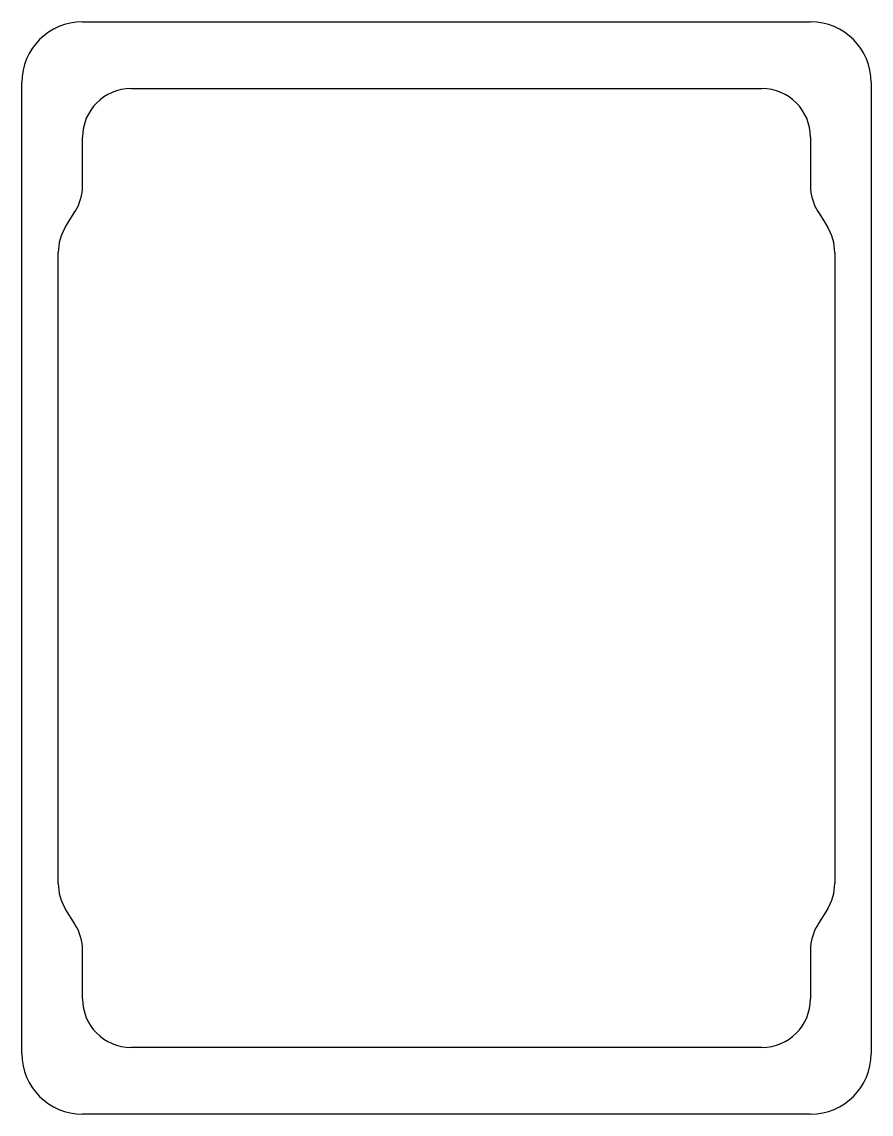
# Model space of a CAD drawing. Extents: x 1669 to 1809, y 1943 to 2123.
import ezdxf

# ---------------------------------------------------------------- set-up
doc = ezdxf.new("R2010")
doc.units = 0
doc.layers.get('0').update_dxf_attribs({"linetype": 'CONTINUOUS'})

msp = doc.modelspace()

# ---------------------------------------------------------------- linework, layer by layer
for p, q in [((1679.5, 2123.28), (1799.5, 2123.28)), ((1669.5, 1953.28), (1669.5, 2113.28)), ((1809.5, 2113.28), (1809.5, 1953.28)), ((1687.5, 2112.28), (1791.5, 2112.28)), ((1679.5, 2096.28), (1679.5, 2104.28)), ((1799.5, 2104.28), (1799.5, 2096.28)), ((1676.71, 2089.51), (1678.29, 2092.06)), ((1800.71, 2092.06), (1802.29, 2089.51)), ((1675.5, 1981.28), (1675.5, 2085.28)), ((1803.5, 2085.28), (1803.5, 1981.28)), ((1678.29, 1974.51), (1676.71, 1977.06)), ((1802.29, 1977.06), (1800.71, 1974.51)), ((1679.5, 1962.28), (1679.5, 1970.28)), ((1799.5, 1970.28), (1799.5, 1962.28)), ((1791.5, 1954.28), (1687.5, 1954.28)), ((1799.5, 1943.28), (1679.5, 1943.28))]:
    msp.add_line(p, q)
for centre, radius, start, end in [((1679.5, 2113.28), 10, 90, 180), ((1799.5, 2113.28), 10, 0, 90), ((1687.5, 2104.28), 8, 90, 180), ((1791.5, 2104.28), 8, 0, 90), ((1671.5, 2096.28), 8, 328.1092, 360), ((1807.5, 2096.28), 8, 180, 211.8908), ((1683.5, 2085.28), 8, 148.1092, 180), ((1795.5, 2085.28), 8, 0, 31.8908), ((1683.5, 1981.28), 8, 180, 211.8908), ((1795.5, 1981.28), 8, 328.1092, 360), ((1671.5, 1970.28), 8, 0, 31.8908), ((1807.5, 1970.28), 8, 148.1092, 180), ((1687.5, 1962.28), 8, 180, 270), ((1791.5, 1962.28), 8, 270, 0), ((1679.5, 1953.28), 10, 180, 270), ((1799.5, 1953.28), 10, 270, 0)]:
    msp.add_arc(centre, radius, start, end)

doc.saveas('drawing.dxf')
